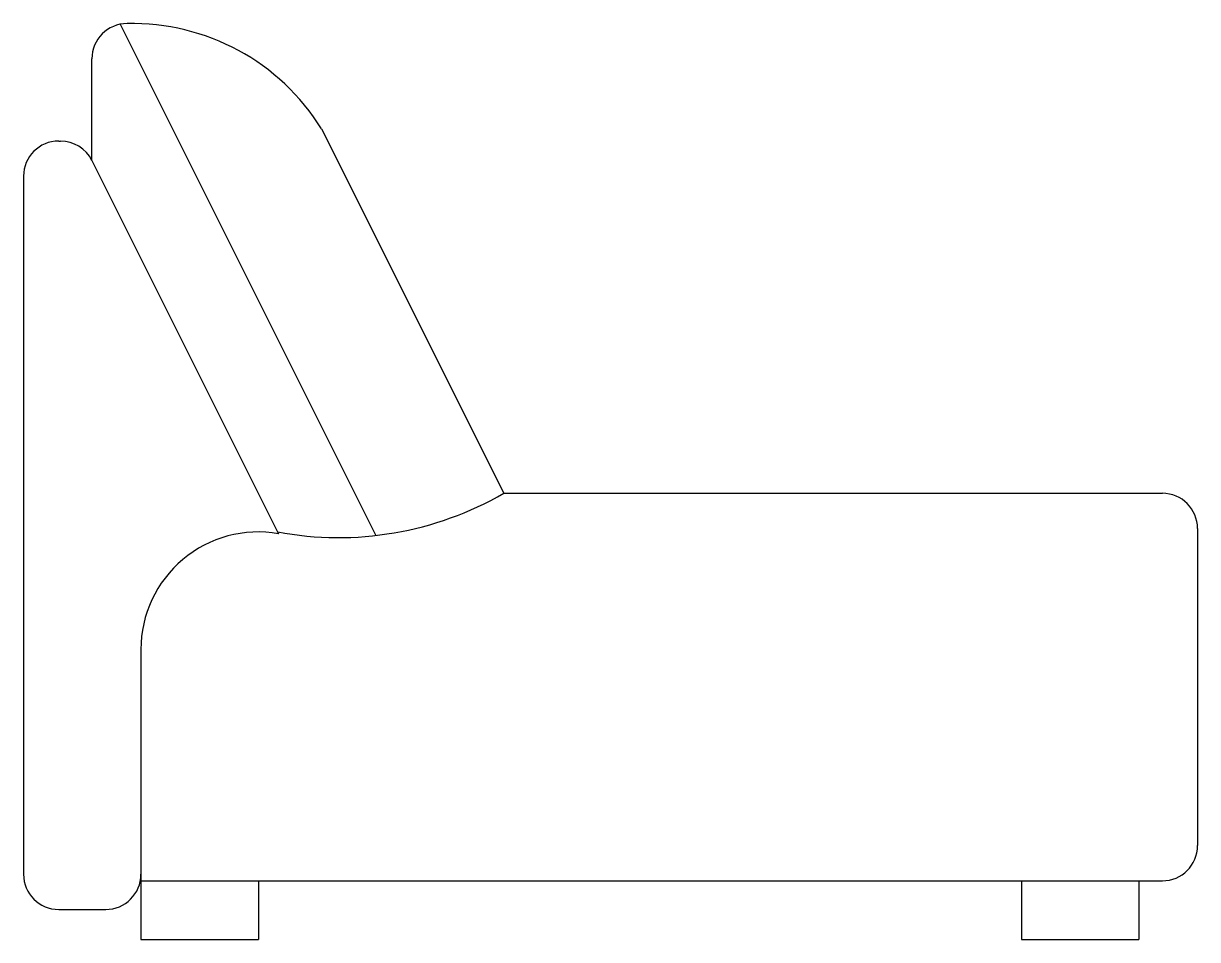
# Model space of a CAD drawing. Extents: x 0 to 1, y 0 to 0.78.
import ezdxf

# ---------------------------------------------------------------- set-up
doc = ezdxf.new("R2010")
doc.units = 0
doc.header["$MEASUREMENT"] = 0
doc.layers.add('A-MOBILIA', color=2, linetype='CONTINUOUS')

msp = doc.modelspace()

# ---------------------------------------------------------------- linework, layer by layer
at = {"layer": 'A-MOBILIA'}
for p, q in [((0.0805, 0.7812), (0.2985, 0.3453)), ((0.0567, 0.6646), (0.0567, 0.7512)), ((0.2524, 0.6915), (0.4075, 0.3812)), ((0.0285, 0.6812), (0.0299, 0.6812)), ((0.0567, 0.6646), (0.2157, 0.3468)), ((-0.0015, 0.6512), (-0.0015, 0.0568)), ((0.4075, 0.3812), (0.9685, 0.3812)), ((0.9985, 0.3512), (0.9985, 0.0812)), ((0.0985, 0.2483), (0.0985, 0.0012)), ((0.0985, 0.0512), (0.9685, 0.0512)), ((0.1985, 0.0512), (0.1985, 0.0012)), ((0.8485, 0.0512), (0.8485, 0.0012)), ((0.9485, 0.0512), (0.9485, 0.0012)), ((0.0285, 0.0268), (0.0685, 0.0268)), ((0.0985, 0.0012), (0.1985, 0.0012)), ((0.8485, 0.0012), (0.9485, 0.0012))]:
    msp.add_line(p, q, dxfattribs=at)
for centre, radius, start, end in [((0.0867, 0.7512), 0.03, 90, 180), ((0.0913, 0.5918), 0.1894, 31.7458, 91.3727), ((0.0285, 0.6512), 0.03, 90, 180), ((0.0299, 0.6512), 0.03, 26.5651, 90), ((0.2668, 0.6248), 0.2813, 259.3812, 300.0251), ((0.9685, 0.3512), 0.03, 0, 90), ((0.1985, 0.2483), 0.1, 80.0886, 180), ((0.9685, 0.0812), 0.03, 270, 0), ((0.0285, 0.0568), 0.03, 180, 270), ((0.0685, 0.0568), 0.03, 270, 0)]:
    msp.add_arc(centre, radius, start, end, dxfattribs=at)

doc.saveas('drawing.dxf')
